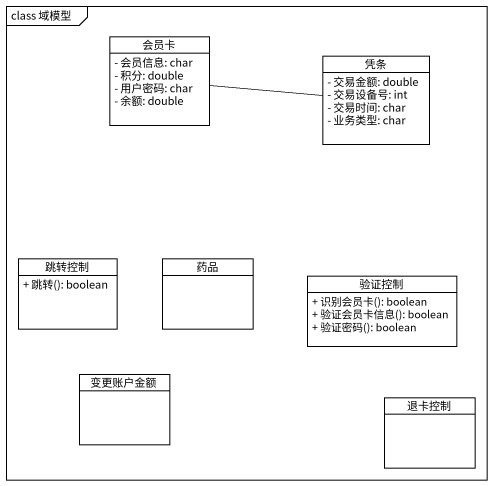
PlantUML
@startuml
mainframe class 域模型
hide circle
hide empty members
skinparam classAttributeIconSize 0
class 会员卡 {
  - 会员信息: char
  - 积分: double
  - 用户密码: char
  - 余额: double
}
class 凭条 {
  - 交易金额: double
  - 交易设备号: int
  - 交易时间: char
  - 业务类型: char
}
class 跳转控制 {
  + 跳转(): boolean
}
class 药品
class 验证控制 {
  + 识别会员卡(): boolean
  + 验证会员卡信息(): boolean
  + 验证密码(): boolean
}
class 变更账户金额
class 退卡控制
会员卡 -right- 凭条
@enduml
